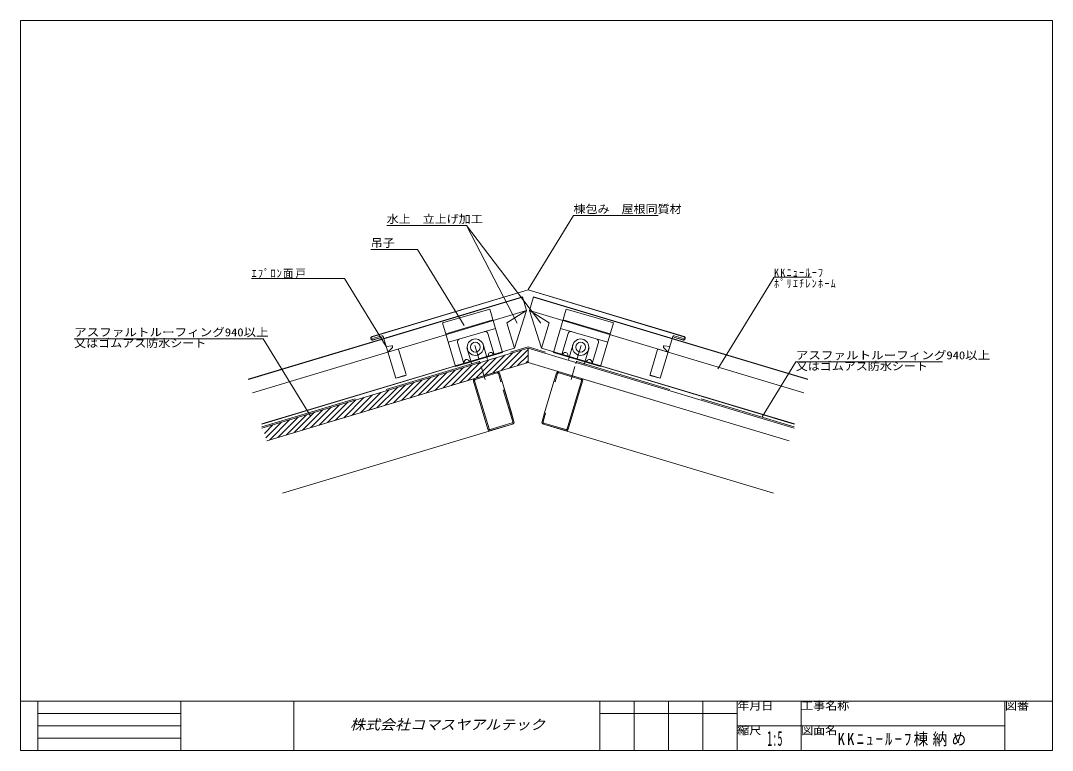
# Model space of a CAD drawing. Units: millimetres, scale not verified. Extents: x -6654 to 3221, y -946 to 390.
# Drawn here: x -659 to 1231, y -946 to 390 of the extents above; entities that cross this region are included whole.
import ezdxf
from ezdxf.enums import TextEntityAlignment as Align

# ---------------------------------------------------------------- set-up
doc = ezdxf.new("R2010")
doc.units = ezdxf.units.MM
doc.header["$LTSCALE"] = 5
doc.linetypes.add('CHAIN1', pattern=[8, 5, -1, 1, -1])
doc.linetypes.add('USER1', pattern=[47.56, 35.67, -11.89])
doc.layers.add('0-0_0', color=7, linetype='Continuous', lineweight=18)
doc.styles.add('HG丸ｺﾞｼｯｸM-PRO', font='')
doc.styles.add('ＭＳ ゴシック', font='')
doc.styles.get('HG丸ｺﾞｼｯｸM-PRO').set_extended_font_data('HG丸ｺﾞｼｯｸM-PRO')
doc.styles.get('ＭＳ ゴシック').set_extended_font_data('MS Gothic')

msp = doc.modelspace()

# ---------------------------------------------------------------- linework, layer by layer
at = {"layer": '0-0_0'}
for p, q in [((-659.26, -946.271), (-659.26, 390.229)), ((-659.26, -946.271), (-659.26, 390.229)), ((1230.74, -946.271), (1230.74, 390.229)), ((270.198, -102.562), (-15.595, -188.304)), ((270.198, -103.084), (-15.451, -188.783)), ((270.198, -102.562), (555.992, -188.304)), ((270.198, -103.084), (555.848, -188.783)), ((113.814, -163.384), (200.145, -137.949)), ((200.145, -137.949), (223.602, -217.565)), ((316.795, -217.565), (340.252, -137.949)), ((340.252, -137.949), (426.583, -163.384)), ((137.271, -243), (113.814, -163.384)), ((119.641, -183.16), (205.972, -157.725)), ((334.425, -157.725), (420.756, -183.16)), ((426.583, -163.384), (403.126, -243)), ((124.271, -198.875), (210.602, -173.44)), ((196.667, -182.758), (208.028, -221.32)), ((329.795, -173.44), (416.126, -198.875)), ((332.369, -221.32), (343.73, -182.758)), ((-13.943, -194.326), (2.917, -189.268)), ((-13.817, -194.81), (3.06, -189.747)), ((152.392, -237.711), (141.031, -199.15)), ((399.366, -199.15), (388.005, -237.711)), ((554.214, -194.81), (537.337, -189.747)), ((554.34, -194.326), (537.48, -189.268)), ((137.045, -242.233), (223.376, -216.798)), ((223.602, -217.565), (137.271, -243)), ((197.538, -221.052), (196.517, -224.711)), ((208.028, -221.32), (205.187, -218.799)), ((403.126, -243), (316.795, -217.565)), ((317.021, -216.798), (403.352, -242.233)), ((332.369, -221.32), (335.21, -218.799)), ((342.859, -221.052), (343.88, -224.711)), ((152.392, -237.711), (153.413, -234.052)), ((161.062, -231.799), (163.903, -234.32)), ((379.335, -231.799), (376.494, -234.32)), ((388.005, -237.711), (386.984, -234.052)), ((-208.414, -379.345), (213.104, -252.884)), ((213.104, -252.884), (172.876, -264.953)), ((173.537, -267.156), (213.767, -255.086)), ((220.48, -271.551), (215.882, -256.226)), ((222.683, -270.891), (218.085, -255.565)), ((366.947, -266.868), (326.718, -254.799)), ((748.811, -379.345), (327.291, -252.883)), ((327.293, -252.884), (367.521, -264.953)), ((170.194, -269.933), (196.631, -358.053)), ((172.397, -269.272), (198.834, -357.392)), ((220.48, -271.551), (222.683, -270.891)), ((222.683, -270.891), (239.924, -328.36)), ((317.714, -270.891), (300.473, -328.36)), ((341.85, -357.478), (368.288, -269.359)), ((370.203, -269.933), (343.766, -358.053)), ((242.319, -344.346), (224.746, -285.773)), ((244.522, -343.685), (226.601, -283.95)), ((302.388, -328.935), (297.791, -344.26)), ((-179.678, -475.127), (241.84, -348.666)), ((200.951, -358.532), (241.179, -346.463)), ((201.612, -360.735), (241.84, -348.666)), ((720.075, -475.127), (298.531, -348.658)), ((338.785, -360.735), (298.557, -348.666)), ((299.132, -346.75), (339.36, -358.819)), ((-659.26, -856.271), (1230.74, -856.271)), ((-627.76, -856.271), (-627.76, -946.271)), ((-366.055, -856.271), (-366.055, -946.271)), ((-158.494, -856.271), (-158.494, -946.271)), ((-158.494, -856.271), (-158.494, -946.271)), ((401.615, -856.271), (401.615, -946.271)), ((464.615, -946.271), (464.615, -856.271)), ((527.615, -856.271), (527.615, -946.271)), ((590.615, -856.271), (590.615, -946.271)), ((653.615, -856.271), (653.615, -946.271)), ((770.615, -856.271), (770.615, -946.271)), ((1143.835, -856.271), (1143.835, -946.271)), ((-366.055, -878.771), (-627.76, -878.771)), ((401.615, -878.771), (653.615, -878.771)), ((450.74, -878.771), (653.615, -878.771)), ((-627.76, -901.271), (-366.055, -901.271)), ((-366.055, -923.771), (-627.76, -923.771))]:
    msp.add_line(p, q, dxfattribs=at)
at = {"layer": '0-0_0', "color": 4}
for p, q in [((270.198, -102.401), (353.516, 33.355)), ((508.516, 33.355), (353.516, 33.355)), ((157.321, 15.077), (293.423, -163.732)), ((-17.931, -28.771), (67.83, -28.771)), ((153.271, -167.987), (67.83, -28.771)), ((-236.26, -81.771), (-66.17, -81.771)), ((-66.17, -81.771), (10.297, -206.365)), ((617.959, -247.303), (720.964, -79.469)), ((789.714, -79.469), (720.964, -79.469)), ((-214.929, -192.321), (-561.179, -192.321)), ((-127.447, -334.863), (-214.929, -192.321)), ((-217.562, -355.989), (270.198, -209.653)), ((190.524, -259.658), (227.812, -222.37)), ((205.677, -255.112), (242.965, -217.824)), ((220.83, -250.566), (258.117, -213.278)), ((270.198, -211.803), (235.982, -246.02)), ((270.198, -222.41), (251.135, -241.474)), ((270.198, -235.754), (270.198, -209.653)), ((270.198, -235.754), (270.198, -209.653)), ((757.959, -355.989), (270.198, -209.653)), ((-208.414, -379.345), (270.198, -235.754)), ((114.761, -282.388), (152.049, -245.1)), ((129.914, -277.842), (167.202, -240.554)), ((145.067, -273.296), (182.354, -236.008)), ((160.219, -268.75), (197.507, -231.462)), ((175.372, -264.204), (212.66, -226.916)), ((266.287, -236.928), (269.539, -233.676)), ((748.811, -379.345), (270.198, -235.754)), ((698.872, -335.262), (760.74, -234.456)), ((841.848, -234.456), (760.74, -234.456)), ((1029.49, -234.456), (760.74, -234.456)), ((54.151, -300.572), (91.439, -263.284)), ((69.304, -296.026), (106.592, -258.738)), ((84.456, -291.48), (121.744, -254.192)), ((99.609, -286.934), (136.897, -249.646)), ((-6.459, -318.756), (30.829, -281.468)), ((8.693, -314.21), (45.981, -276.922)), ((23.846, -309.664), (61.134, -272.376)), ((38.998, -305.118), (76.286, -267.83)), ((-67.07, -336.94), (-29.782, -299.652)), ((-51.917, -332.394), (-14.629, -295.106)), ((-36.764, -327.848), (0.523, -290.56)), ((-21.612, -323.302), (15.676, -286.014)), ((-127.68, -355.124), (-90.392, -317.836)), ((-112.527, -350.578), (-75.24, -313.29)), ((-97.375, -346.032), (-60.087, -308.744)), ((-82.222, -341.486), (-44.934, -304.198)), ((-188.29, -373.307), (-151.003, -336.02)), ((-173.138, -368.761), (-135.85, -331.474)), ((-157.985, -364.216), (-120.697, -326.928)), ((-142.833, -359.67), (-105.545, -322.382)), ((-212.507, -365.704), (-196.46, -349.658)), ((-210.059, -373.863), (-181.308, -345.112)), ((-203.443, -377.853), (-166.155, -340.566))]:
    msp.add_line(p, q, dxfattribs=at)
at = {"layer": '0-0_0', "color": 5}
for p, q in [((-242.288, -266.438), (260.198, -115.685)), ((-242.144, -266.917), (260.342, -116.164)), ((260.259, -115.887), (267.682, -140.63)), ((280.138, -115.887), (272.715, -140.63)), ((782.541, -266.917), (280.055, -116.164)), ((782.685, -266.438), (280.198, -115.685)), ((-234.804, -291.383), (267.682, -140.63)), ((267.682, -140.63), (245.511, -209.924)), ((272.715, -140.63), (294.886, -209.924)), ((775.201, -291.383), (272.715, -140.63)), ((-14.894, -191.998), (2.347, -186.826)), ((4.837, -188.167), (27.826, -264.792)), ((555.291, -191.998), (538.05, -186.826)), ((20.691, -205.493), (10.297, -206.365)), ((21.733, -206.203), (22.16, -207.625)), ((187.155, -200.464), (196.098, -230.274)), ((353.242, -200.464), (344.299, -230.274)), ((518.664, -206.203), (518.237, -207.625)), ((519.706, -205.493), (530.1, -206.365)), ((-217.706, -348.374), (245.367, -209.445)), ((-217.562, -348.853), (245.511, -209.924)), ((13.458, -216.901), (21.902, -208.627)), ((13.458, -216.901), (31.657, -211.441)), ((32.902, -212.112), (46.695, -258.087)), ((158.359, -208.882), (167.364, -238.895)), ((757.959, -348.853), (294.886, -209.924)), ((758.103, -348.374), (295.03, -209.445)), ((382.038, -208.882), (373.033, -238.895)), ((507.495, -212.112), (493.702, -258.087)), ((526.939, -216.901), (508.74, -211.441)), ((526.939, -216.901), (518.495, -208.627)), ((27.826, -264.792), (46.025, -259.332)), ((27.826, -264.792), (47.226, -259.858)), ((512.571, -264.792), (494.372, -259.332))]:
    msp.add_line(p, q, dxfattribs=at)
at = {"layer": '0-0_0', "color": 4, "linetype": 'USER1'}
for p in [(-217.562, -353.56), (757.959, -353.56)]:
    msp.add_line(p, (270.198, -207.225), dxfattribs=at)
at = {"layer": '0-0_0', "color": 4, "linetype": 'CHAIN1'}
for p, q in [((172.757, -204.673), (192.258, -269.674)), ((367.64, -204.673), (348.513, -268.425))]:
    msp.add_line(p, q, dxfattribs=at)
at = {"layer": '0-0_0'}
msp.add_lwpolyline([(-659.26, 390.229), (1230.74, 390.229), (1230.74, -946.271), (-659.26, -946.271)], close=True, dxfattribs=at)
at = {"layer": '0-0_0', "color": 4}
msp.add_lwpolyline([(11.344, 15.077), (157.321, 15.077), (250.327, -163.732)], dxfattribs=at)
at = {"layer": '0-0_0', "color": 5}
for points in [[(267.682, -140.63), (231.439, -163.023), (245.511, -209.924)], [(272.715, -140.63), (308.958, -163.023), (294.886, -209.924)], [(535.56, -188.167), (512.571, -264.792), (493.171, -259.858)]]:
    msp.add_lwpolyline(points, dxfattribs=at)
at = {"layer": '0-0_0'}
for points in [[(324.228, -256.14), (319.63, -271.465), (317.714, -270.891), (322.312, -255.565)], [(244.522, -343.685), (239.924, -328.36), (238.009, -328.935)], [(295.875, -343.685), (300.473, -328.36), (302.388, -328.935)], [(653.615, -901.271), (1143.835, -901.271), (1143.835, -946.271)]]:
    msp.add_lwpolyline(points, dxfattribs=at)
for centre, radius in [((173.823, -207.837), 15), ((173.823, -207.837), 9), ((366.574, -207.837), 15), ((366.574, -207.837), 9)]:
    msp.add_circle(centre, radius, dxfattribs=at)
for centre, radius, start, end in [((-14.551, -191.515), 3.376, 108.00894, 282.55823), ((-14.551, -191.515), 2.876, 108.00894, 282.2125), ((191.871, -184.171), 5, 16.41599, 106.41599), ((348.526, -184.171), 5, 73.58401, 163.58401), ((554.948, -191.515), 3.376, 257.44177, 71.99106), ((554.948, -191.515), 2.876, 257.7875, 71.99106), ((145.828, -197.737), 5, 106.41599, 196.41599), ((394.569, -197.737), 5, 343.58401, 73.58401), ((202.354, -222.396), 5, 109.31723, 164.41061), ((201.868, -222.539), 5, 48.42137, 103.51475), ((338.529, -222.539), 5, 76.48525, 131.57863), ((338.043, -222.396), 5, 15.58939, 70.68277), ((158.229, -235.396), 5, 109.31723, 164.41061), ((157.744, -235.539), 5, 48.42137, 103.51475), ((382.653, -235.539), 5, 76.48525, 131.57863), ((382.168, -235.396), 5, 15.58939, 70.68277), ((214.254, -256.715), 4, 16.69993, 106.70002), ((214.254, -256.715), 1.7, 16.69993, 106.70002), ((326.143, -256.715), 4, 73.29998, 163.30002), ((326.143, -256.715), 2, 73.29988, 163.30002), ((174.025, -268.784), 4, 106.69993, 196.70002), ((174.025, -268.784), 1.7, 106.69993, 196.70002), ((366.372, -268.784), 2, 343.29988, 73.30016), ((366.372, -268.784), 4, 343.29998, 73.30007), ((200.462, -356.904), 4, 196.69993, 286.70002), ((200.462, -356.904), 1.7, 196.69993, 286.70002), ((240.691, -344.834), 1.7, 286.69993, 16.70002), ((240.691, -344.834), 4, 286.69993, 16.70002), ((299.706, -344.834), 4, 163.29998, 253.30007), ((299.706, -344.834), 2, 163.29998, 253.30007), ((339.935, -356.904), 4, 253.29998, 343.30007), ((339.935, -356.904), 2, 253.29998, 343.30007)]:
    msp.add_arc(centre, radius, start, end, dxfattribs=at)
at = {"layer": '0-0_0', "color": 5}
for centre, radius, start, end in [((2.922, -188.741), 2, 16.69994, 106.70003), ((537.475, -188.741), 2, 73.29997, 163.30006), ((20.775, -206.49), 1, 16.69655, 94.7901), ((21.202, -207.913), 1, 314.42252, 16.70259), ((519.195, -207.913), 1, 163.29741, 225.57748), ((519.622, -206.49), 1, 85.2099, 163.30345), ((31.944, -212.399), 1, 16.69994, 106.70003), ((508.453, -212.399), 1, 73.29997, 163.30006), ((494.66, -258.375), 1, 163.29997, 253.30006)]:
    msp.add_arc(centre, radius, start, end, dxfattribs=at)

# ---------------------------------------------------------------- texts
at = {"layer": '0-0_0', "style": 'ＭＳ ゴシック'}
for s, height, width, p in [('棟包み\u3000屋根同質材', 14.66, 1.1, (353.516, 33.355)), ('水上\u3000立上げ加工', 14.66, 1.1, (11.344, 15.077)), ('吊子', 14.66, 1.1, (-17.931, -28.771)), ('アスファルトルーフィング940以上', 14.66, 1.15, (-561.179, -192.321)), ('又はゴムアス防水シート', 14.66, 1.1, (-561.179, -212.321)), ('アスファルトルーフィング940以上', 14.66, 1.15, (760.74, -234.456)), ('又はゴムアス防水シート', 14.66, 1.1, (760.74, -254.456)), ('年月日', 14.66, 1.1, (653.615, -876.271)), ('工事名称', 14.66, 1.1, (770.615, -876.271)), ('図番', 14.66, 1.1, (1143.835, -876.271)), ('縮尺', 14.66, 1.1, (653.615, -921.271)), ('図面名', 14.66, 1.1, (770.615, -921.271)), ('1:5', 27.49, 0.5, (708.299, -946.236))]:
    msp.add_text(s, height=height, dxfattribs=dict(at, width=width)).set_placement(p, align=Align.BOTTOM_LEFT)
at = {"layer": '0-0_0', "color": 3, "style": 'HG丸ｺﾞｼｯｸM-PRO', "oblique": 15, "width": 1.1}
msp.add_text('株式会社コマスヤアルテック', height=18.33, dxfattribs=at).set_placement((-55.939, -913.771), align=Align.BOTTOM_LEFT)
at = {"layer": '0-0_0', "char_height": 14.66, "attachment_point": 7, "style": 'ＭＳ ゴシック'}
for s, insert in [('\\T1.21;\\W0.95;ｴﾌﾟﾛﾝ面戸', (-236.26, -81.771)), ('\\T1.28;\\W0.9;KKﾆｭｰﾙｰﾌ', (720.964, -79.469)), ('\\T1.28;\\W0.9;ﾎﾟﾘｴﾁﾚﾝﾎｰﾑ', (720.964, -99.469))]:
    msp.add_mtext(s, dxfattribs=dict(at, insert=insert))
at = {"layer": '0-0_0', "color": 3, "insert": (837.225, -938.771), "char_height": 21.99, "attachment_point": 7, "style": 'ＭＳ ゴシック'}
msp.add_mtext('\\T1.29;\\W0.9;KKﾆｭｰﾙｰﾌ棟納め', dxfattribs=at)

doc.saveas('drawing.dxf')
